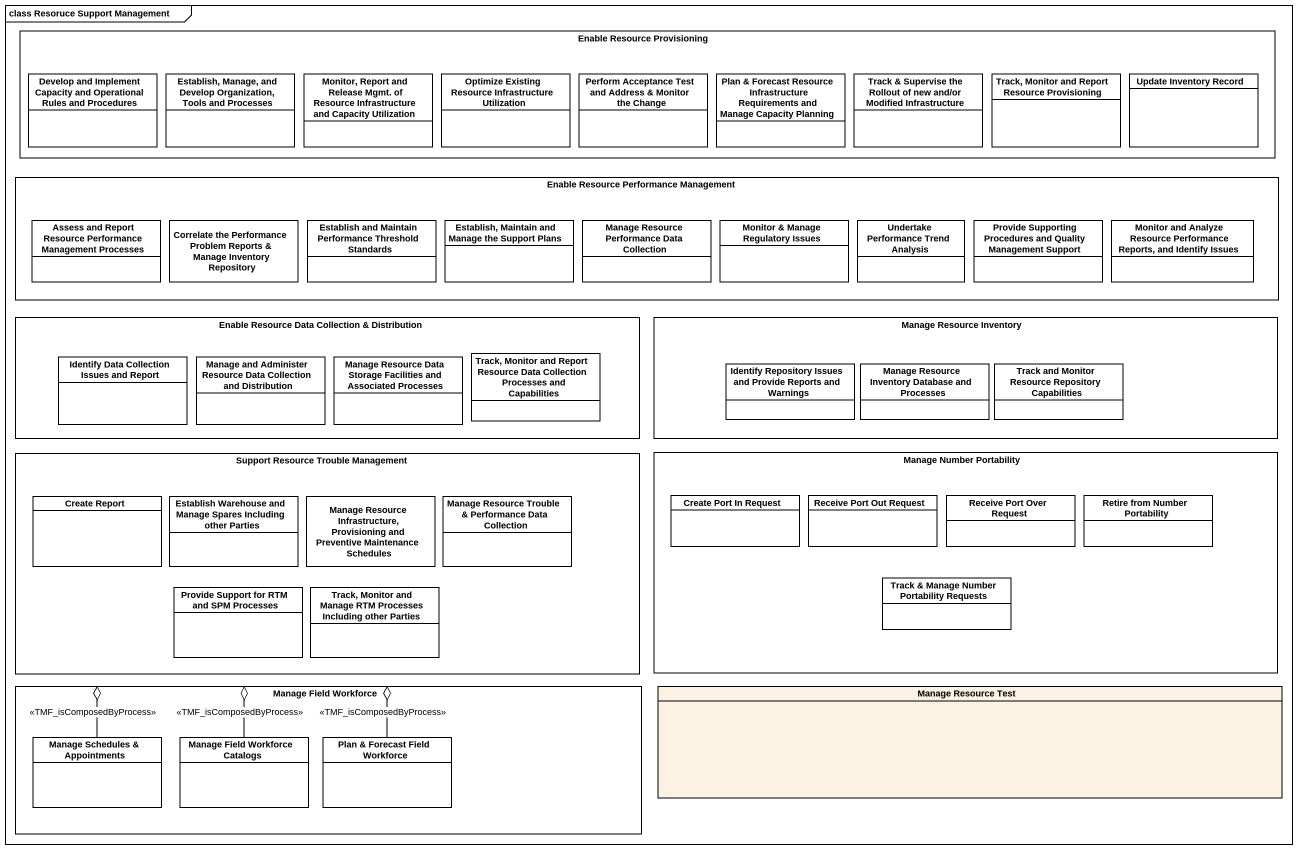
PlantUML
@startuml
mainframe class Resoruce Support Management
hide circle
hide empty members
rectangle "Enable Resource Provisioning" as Enable_Resource_Provisioning {
  class "Develop and Implement Capacity and Operational Rules and Procedures" as Develop_and_Implement #FFFFFF
  class "Establish, Manage, and Develop Organization, Tools and Processes" as Establish_Manage_and #FFFFFF
  class "Monitor, Report and Release Mgmt. of Resource Infrastructure and Capacity Utilization" as Monitor_Report_and_Release #FFFFFF
  class "Optimize Existing Resource Infrastructure Utilization" as Optimize_Existing_Resource #FFFFFF
  class "Perform Acceptance Test and Address & Monitor the Change" as Perform_Acceptance_Test_and #FFFFFF
  class "Plan & Forecast Resource Infrastructure Requirements and Manage Capacity Planning" as Plan_Forecast_Resource #FFFFFF
  class "Track & Supervise the Rollout of new and/or Modified Infrastructure" as Track_Supervise_the_Rollout #FFFFFF
  class "Track, Monitor and Report Resource Provisioning" as Track_Monitor_and_Report #FFFFFF
  class "Update Inventory Record" as Update_Inventory_Record #FFFFFF
}
rectangle "Enable Resource Performance Management" as Enable_Resource_Performance {
  class "Assess and Report Resource Performance Management Processes" as Assess_and_Report_Resource #FFFFFF
  class "Correlate the Performance Problem Reports & Manage Inventory Repository" as Correlate_the_Performance #FFFFFF
  class "Establish and Maintain Performance Threshold Standards" as Establish_and_Maintain #FFFFFF
  class "Establish, Maintain and Manage the Support Plans" as Establish_Maintain_and #FFFFFF
  class "Manage Resource Performance Data Collection" as Manage_Resource_Performance #FFFFFF
  class "Monitor & Manage Regulatory Issues" as Monitor_Manage_Regulatory #FFFFFF
  class "Undertake Performance Trend Analysis" as Undertake_Performance_Trend #FFFFFF
  class "Provide Supporting Procedures and Quality Management Support" as Provide_Supporting #FFFFFF
  class "Monitor and Analyze Resource Performance Reports, and Identify Issues" as Monitor_and_Analyze #FFFFFF
}
rectangle "Enable Resource Data Collection & Distribution" as Enable_Resource_Data {
  class "Identify Data Collection Issues and Report" as Identify_Data_Collection #FFFFFF
  class "Manage and Administer Resource Data Collection and Distribution" as Manage_and_Administer #FFFFFF
  class "Manage Resource Data Storage Facilities and Associated Processes" as Manage_Resource_Data #FFFFFF
  class "Track, Monitor and Report Resource Data Collection Processes and Capabilities" as Track_Monitor_and_Report_2 #FFFFFF
}
rectangle "Manage Resource Inventory" as Manage_Resource_Inventory {
  class "Identify Repository Issues and Provide Reports and Warnings" as Identify_Repository_Issues #FFFFFF
  class "Manage Resource Inventory Database and Processes" as Manage_Resource_Inventory_2 #FFFFFF
  class "Track and Monitor Resource Repository Capabilities" as Track_and_Monitor_Resource #FFFFFF
}
rectangle "Support Resource Trouble Management" as Support_Resource_Trouble {
  class "Create Report" as Create_Report #FFFFFF
  class "Establish Warehouse and Manage Spares Including other Parties" as Establish_Warehouse_and #FFFFFF
  class "Manage Resource Infrastructure, Provisioning and Preventive Maintenance Schedules" as Manage_Resource #FFFFFF
  class "Manage Resource Trouble & Performance Data Collection" as Manage_Resource_Trouble #FFFFFF
  class "Provide Support for RTM and SPM Processes" as Provide_Support_for_RTM_and #FFFFFF
  class "Track, Monitor and Manage RTM Processes Including other Parties" as Track_Monitor_and_Manage #FFFFFF
}
rectangle "Manage Number Portability" as Manage_Number_Portability {
  class "Create Port In Request" as Create_Port_In_Request #FFFFFF
  class "Receive Port Out Request" as Receive_Port_Out_Request #FFFFFF
  class "Receive Port Over Request" as Receive_Port_Over_Request #FFFFFF
  class "Retire from Number Portability" as Retire_from_Number #FFFFFF
  class "Track & Manage Number Portability Requests" as Track_Manage_Number #FFFFFF
}
rectangle "Manage Field Workforce" as Manage_Field_Workforce {
  class "Manage Schedules & Appointments" as Manage_Schedules #FFFFFF
  class "Manage Field Workforce Catalogs" as Manage_Field_Workforce_2 #FFFFFF
  class "Plan & Forecast Field Workforce" as Plan_Forecast_Field #FFFFFF
}
class "Manage Resource Test" as Manage_Resource_Test
Manage_Schedules -right-o Manage_Field_Workforce : <<TMF_isComposedByProcess>>
Manage_Field_Workforce_2 -right-o Manage_Field_Workforce : <<TMF_isComposedByProcess>>
Plan_Forecast_Field -left-o Manage_Field_Workforce : <<TMF_isComposedByProcess>>
@enduml
